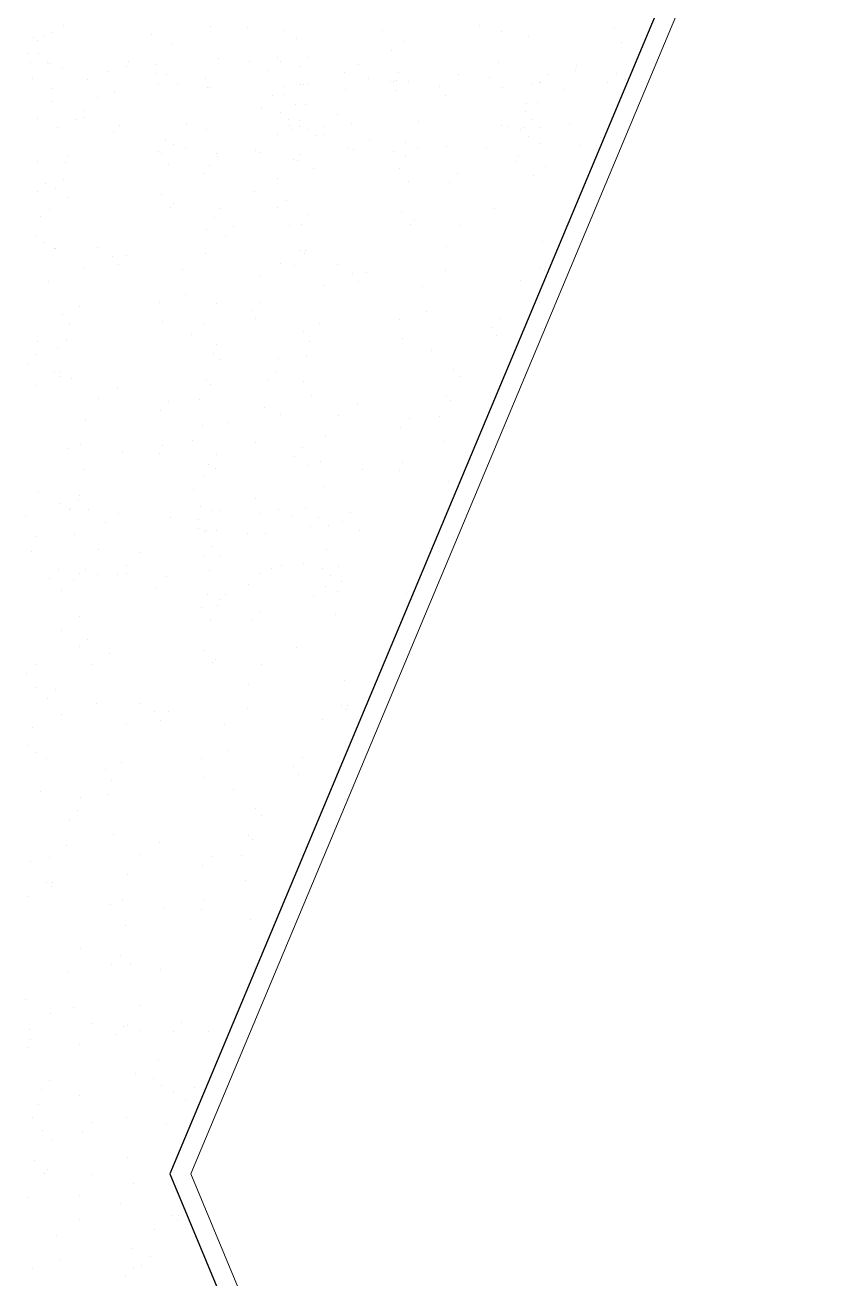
# Model space of a CAD drawing. Header units: inches. Extents: x -10188 to 9179, y -281 to 6710.
# Drawn here: x -1580.9 to -1329.5, y 2780 to 3168.3 of the extents above; entities that cross this region are included whole.
import ezdxf

# ---------------------------------------------------------------- set-up
doc = ezdxf.new("R2010")
doc.units = ezdxf.units.IN
doc.header["$MEASUREMENT"] = 0
doc.linetypes.add('HIDDEN', pattern=[0.375, 0.25, -0.125])
for name, color, linetype, lineweight in [('GUTTER', 7, 'Continuous', 15), ('ROOF LINE', 7, 'Continuous', 30), ('ROOFLINE', 7, 'HIDDEN', 30)]:
    doc.layers.add(name, color=color, linetype=linetype, lineweight=lineweight)

msp = doc.modelspace()

# ---------------------------------------------------------------- linework, layer by layer
at = {"layer": 'GUTTER'}
for p, q in [((-1329.48, 3290.02), (-1529.57, 2812.51)), ((-1529.57, 2812.51), (-1492.79, 2724.02))]:
    msp.add_line(p, q, dxfattribs=at)
at = {"layer": 'ROOF LINE'}
for p, q in [((-1335.98, 3290.03), (-1536.07, 2812.52)), ((-1536.07, 2812.52), (-1499.29, 2724.02))]:
    msp.add_line(p, q, dxfattribs=at)
at = {"layer": 'ROOFLINE', "color": 7, "linetype": 'Continuous', "lineweight": 25, "ltscale": 100}
for p, q in [((-1572.52, 3166.09), (-1572.52, 3166.09)), ((-1568.92, 3168.14), (-1568.92, 3168.14)), ((-1541.79, 3165.56), (-1541.79, 3165.56)), ((-1523.45, 3167.93), (-1523.45, 3167.93)), ((-1511.9, 3167.54), (-1511.9, 3167.54)), ((-1500.73, 3166.67), (-1500.73, 3166.67)), ((-1470.16, 3166.64), (-1470.16, 3166.64)), ((-1440.11, 3168.13), (-1440.11, 3168.13)), ((-1433.26, 3166.42), (-1433.26, 3166.42)), ((-1398.37, 3167.22), (-1398.37, 3167.22)), ((-1578.23, 3164.5), (-1578.23, 3164.5)), ((-1577.13, 3163.63), (-1577.13, 3163.63)), ((-1575.07, 3164.7), (-1575.07, 3164.7)), ((-1535.45, 3162.54), (-1535.45, 3162.54)), ((-1496.82, 3164.18), (-1496.82, 3164.18)), ((-1463.66, 3163.12), (-1463.66, 3163.12)), ((-1425.04, 3164.76), (-1425.04, 3164.76)), ((-1396.2, 3162.88), (-1396.2, 3162.88)), ((-1579.83, 3159.54), (-1579.83, 3159.54)), ((-1576.72, 3159.56), (-1576.72, 3159.56)), ((-1520.94, 3158.13), (-1520.94, 3158.13)), ((-1502.73, 3158.4), (-1502.73, 3158.4)), ((-1493.19, 3158.39), (-1493.19, 3158.39)), ((-1467.39, 3160.34), (-1467.39, 3160.34)), ((-1579.26, 3156.79), (-1579.26, 3156.79)), ((-1574.04, 3156.9), (-1574.04, 3156.9)), ((-1573.49, 3156.52), (-1573.49, 3156.52)), ((-1569.21, 3155.3), (-1569.21, 3155.3)), ((-1555.18, 3153.85), (-1555.18, 3153.85)), ((-1549.46, 3155.43), (-1549.46, 3155.43)), ((-1549.02, 3156.93), (-1549.02, 3156.93)), ((-1540.3, 3156.25), (-1540.3, 3156.25)), ((-1511.4, 3157.19), (-1511.4, 3157.19)), ((-1505.43, 3154.32), (-1505.43, 3154.32)), ((-1501.7, 3157.1), (-1501.7, 3157.1)), ((-1495.73, 3155.63), (-1495.73, 3155.63)), ((-1477.67, 3156.01), (-1477.67, 3156.01)), ((-1434.24, 3156.86), (-1434.24, 3156.86)), ((-1410.33, 3154.17), (-1410.33, 3154.17)), ((-1410.21, 3155.77), (-1410.21, 3155.77)), ((-1578.8, 3151.73), (-1578.8, 3151.73)), ((-1561.68, 3151.37), (-1561.68, 3151.37)), ((-1540.18, 3153.37), (-1540.18, 3153.37)), ((-1539.67, 3150.24), (-1539.67, 3150.24)), ((-1537.13, 3153), (-1537.13, 3153)), ((-1533.84, 3150.35), (-1533.84, 3150.35)), ((-1524.97, 3151.8), (-1524.97, 3151.8)), ((-1495.59, 3149.8), (-1495.59, 3149.8)), ((-1494.81, 3150.08), (-1494.81, 3150.08)), ((-1493.28, 3149.93), (-1493.28, 3149.93)), ((-1482.12, 3153.59), (-1482.12, 3153.59)), ((-1474.62, 3151.7), (-1474.62, 3151.7)), ((-1467.88, 3150.82), (-1467.88, 3150.82)), ((-1466.69, 3150.75), (-1466.69, 3150.75)), ((-1465.9, 3151.02), (-1465.9, 3151.02)), ((-1465.35, 3153.59), (-1465.35, 3153.59)), ((-1462.05, 3150.93), (-1462.05, 3150.93)), ((-1446.54, 3152.9), (-1446.54, 3152.9)), ((-1437, 3151.97), (-1437, 3151.97)), ((-1423.81, 3150.39), (-1423.81, 3150.39)), ((-1421.49, 3150.51), (-1421.49, 3150.51)), ((-1421.33, 3150.4), (-1421.33, 3150.4)), ((-1418.79, 3153.17), (-1418.79, 3153.17)), ((-1400.42, 3150.58), (-1400.42, 3150.58)), ((-1397.88, 3153.34), (-1397.88, 3153.34)), ((-1394.9, 3151.33), (-1394.9, 3151.33)), ((-1394.59, 3150.68), (-1394.59, 3150.68)), ((-1572.46, 3148.71), (-1572.46, 3148.71)), ((-1558.5, 3146.01), (-1558.5, 3146.01)), ((-1553.4, 3147.91), (-1553.4, 3147.91)), ((-1524.5, 3148.86), (-1524.5, 3148.86)), ((-1523.71, 3149.13), (-1523.71, 3149.13)), ((-1504.4, 3146.51), (-1504.4, 3146.51)), ((-1500.67, 3149.29), (-1500.67, 3149.29)), ((-1500.48, 3146.83), (-1500.48, 3146.83)), ((-1481.61, 3148.5), (-1481.61, 3148.5)), ((-1465.78, 3148.14), (-1465.78, 3148.14)), ((-1452.71, 3149.44), (-1452.71, 3149.44)), ((-1450.57, 3146.58), (-1450.57, 3146.58)), ((-1433.21, 3149.05), (-1433.21, 3149.05)), ((-1414.15, 3148.25), (-1414.15, 3148.25)), ((-1572.43, 3144.7), (-1572.43, 3144.7)), ((-1507.68, 3142.58), (-1507.68, 3142.58)), ((-1497.31, 3143.6), (-1497.31, 3143.6)), ((-1494.14, 3143.8), (-1494.14, 3143.8)), ((-1425.52, 3144.19), (-1425.52, 3144.19)), ((-1422.35, 3144.38), (-1422.35, 3144.38)), ((-1577.2, 3139.54), (-1577.2, 3139.54)), ((-1565.24, 3139.23), (-1565.24, 3139.23)), ((-1562.7, 3142), (-1562.7, 3142)), ((-1562.53, 3139.69), (-1562.53, 3139.69)), ((-1501.92, 3141.15), (-1501.92, 3141.15)), ((-1499.46, 3139.02), (-1499.46, 3139.02)), ((-1495.8, 3138.66), (-1495.8, 3138.66)), ((-1484.11, 3140.79), (-1484.11, 3140.79)), ((-1459.05, 3138.4), (-1459.05, 3138.4)), ((-1426.08, 3141.6), (-1426.08, 3141.6)), ((-1424.01, 3139.24), (-1424.01, 3139.24)), ((-1570.86, 3136.52), (-1570.86, 3136.52)), ((-1553.68, 3135.07), (-1553.68, 3135.07)), ((-1551.63, 3137.19), (-1551.63, 3137.19)), ((-1530.84, 3137.81), (-1530.84, 3137.81)), ((-1524.78, 3136.02), (-1524.78, 3136.02)), ((-1502.8, 3134.31), (-1502.8, 3134.31)), ((-1499.07, 3137.1), (-1499.07, 3137.1)), ((-1498.33, 3135.89), (-1498.33, 3135.89)), ((-1495.88, 3136.96), (-1495.88, 3136.96)), ((-1493.11, 3135.99), (-1493.11, 3135.99)), ((-1488.3, 3136.77), (-1488.3, 3136.77)), ((-1488.13, 3134.46), (-1488.13, 3134.46)), ((-1479.84, 3137.77), (-1479.84, 3137.77)), ((-1433.29, 3137.35), (-1433.29, 3137.35)), ((-1431.61, 3136.85), (-1431.61, 3136.85)), ((-1427.52, 3135.92), (-1427.52, 3135.92)), ((-1426.54, 3136.47), (-1426.54, 3136.47)), ((-1421.33, 3136.58), (-1421.33, 3136.58)), ((-1412.37, 3137.53), (-1412.37, 3137.53)), ((-1537.5, 3133), (-1537.5, 3133)), ((-1534.87, 3131.49), (-1534.87, 3131.49)), ((-1490.84, 3134.01), (-1490.84, 3134.01)), ((-1480.76, 3130.47), (-1480.76, 3130.47)), ((-1474.25, 3132.95), (-1474.25, 3132.95)), ((-1463.08, 3132.07), (-1463.08, 3132.07)), ((-1459.37, 3130.55), (-1459.37, 3130.55)), ((-1450.38, 3130.79), (-1450.38, 3130.79)), ((-1425.06, 3133.79), (-1425.06, 3133.79)), ((-1421.48, 3131.74), (-1421.48, 3131.74)), ((-1408.97, 3131.05), (-1408.97, 3131.05)), ((-1402.46, 3133.53), (-1402.46, 3133.53)), ((-1567.46, 3127.63), (-1567.46, 3127.63)), ((-1539.48, 3129.03), (-1539.48, 3129.03)), ((-1538.56, 3128.58), (-1538.56, 3128.58)), ((-1531.16, 3129.97), (-1531.16, 3129.97)), ((-1521.67, 3128.67), (-1521.67, 3128.67)), ((-1521.37, 3127.65), (-1521.37, 3127.65)), ((-1509.66, 3129.52), (-1509.66, 3129.52)), ((-1508.19, 3128.9), (-1508.19, 3128.9)), ((-1497.85, 3126.82), (-1497.85, 3126.82)), ((-1495.67, 3128.21), (-1495.67, 3128.21)), ((-1479.28, 3129.85), (-1479.28, 3129.85)), ((-1466.77, 3129.16), (-1466.77, 3129.16)), ((-1463.1, 3127.77), (-1463.1, 3127.77)), ((-1437.87, 3130.1), (-1437.87, 3130.1)), ((-1428.21, 3127.97), (-1428.21, 3127.97)), ((-1577.19, 3126.18), (-1577.19, 3126.18)), ((-1568.4, 3125.7), (-1568.4, 3125.7)), ((-1536.47, 3125.19), (-1536.47, 3125.19)), ((-1523.9, 3124.88), (-1523.9, 3124.88)), ((-1496.61, 3126.28), (-1496.61, 3126.28)), ((-1491.51, 3123.8), (-1491.51, 3123.8)), ((-1465.08, 3123.81), (-1465.08, 3123.81)), ((-1429.15, 3126.04), (-1429.15, 3126.04)), ((-1419.72, 3124.38), (-1419.72, 3124.38)), ((-1574.52, 3119.17), (-1574.52, 3119.17)), ((-1568.9, 3120.51), (-1568.9, 3120.51)), ((-1525.7, 3122.35), (-1525.7, 3122.35)), ((-1502.79, 3120.96), (-1502.79, 3120.96)), ((-1462.07, 3119.96), (-1462.07, 3119.96)), ((-1449.5, 3119.66), (-1449.5, 3119.66)), ((-1446.97, 3122.42), (-1446.97, 3122.42)), ((-1423.45, 3121.6), (-1423.45, 3121.6)), ((-1577.04, 3116.92), (-1577.04, 3116.92)), ((-1571.43, 3117.75), (-1571.43, 3117.75)), ((-1538.84, 3115.73), (-1538.84, 3115.73)), ((-1509.94, 3116.68), (-1509.94, 3116.68)), ((-1573.49, 3111.36), (-1573.49, 3111.36)), ((-1567.75, 3114.79), (-1567.75, 3114.79)), ((-1535.86, 3111.83), (-1535.86, 3111.83)), ((-1534.87, 3112.99), (-1534.87, 3112.99)), ((-1520.86, 3111.42), (-1520.86, 3111.42)), ((-1502.64, 3111.69), (-1502.64, 3111.69)), ((-1500.12, 3113.94), (-1500.12, 3113.94)), ((-1435.54, 3111.45), (-1435.54, 3111.45)), ((-1576.19, 3108.94), (-1576.19, 3108.94)), ((-1522.25, 3108.62), (-1522.25, 3108.62)), ((-1493.35, 3109.56), (-1493.35, 3109.56)), ((-1464.45, 3110.51), (-1464.45, 3110.51)), ((-1460.47, 3107.77), (-1460.47, 3107.77)), ((-1577.62, 3103.26), (-1577.62, 3103.26)), ((-1524.89, 3105.09), (-1524.89, 3105.09)), ((-1519.01, 3103.26), (-1519.01, 3103.26)), ((-1516.48, 3106.03), (-1516.48, 3106.03)), ((-1499.09, 3106.13), (-1499.09, 3106.13)), ((-1495.17, 3106.45), (-1495.17, 3106.45)), ((-1461.46, 3106.61), (-1461.46, 3106.61)), ((-1446.46, 3106.19), (-1446.46, 3106.19)), ((-1575.16, 3101.14), (-1575.16, 3101.14)), ((-1450.49, 3099.87), (-1450.49, 3099.87)), ((-1420.77, 3101.22), (-1420.77, 3101.22)), ((-1571.88, 3099.16), (-1571.88, 3099.16)), ((-1571.58, 3099.08), (-1571.58, 3099.08)), ((-1558.42, 3099.3), (-1558.42, 3099.3)), ((-1553.87, 3096.7), (-1553.87, 3096.7)), ((-1549.54, 3096.9), (-1549.54, 3096.9)), ((-1524.96, 3097.64), (-1524.96, 3097.64)), ((-1496.06, 3098.59), (-1496.06, 3098.59)), ((-1494.52, 3097.49), (-1494.52, 3097.49)), ((-1494.14, 3098.64), (-1494.14, 3098.64)), ((-1562.45, 3092.98), (-1562.45, 3092.98)), ((-1552.07, 3094.14), (-1552.07, 3094.14)), ((-1532.18, 3092.62), (-1532.18, 3092.62)), ((-1501.83, 3094.43), (-1501.83, 3094.43)), ((-1497.48, 3093.94), (-1497.48, 3093.94)), ((-1484.02, 3094.08), (-1484.02, 3094.08)), ((-1475.14, 3091.68), (-1475.14, 3091.68)), ((-1450.57, 3092.42), (-1450.57, 3092.42)), ((-1421.66, 3093.36), (-1421.66, 3093.36)), ((-1420.12, 3092.26), (-1420.12, 3092.26)), ((-1419.74, 3093.42), (-1419.74, 3093.42)), ((-1573.55, 3088.94), (-1573.55, 3088.94)), ((-1508.37, 3090.53), (-1508.37, 3090.53)), ((-1488.05, 3087.75), (-1488.05, 3087.75)), ((-1479.47, 3091.47), (-1479.47, 3091.47)), ((-1477.67, 3088.91), (-1477.67, 3088.91)), ((-1427.43, 3089.21), (-1427.43, 3089.21)), ((-1531.16, 3084.81), (-1531.16, 3084.81)), ((-1457.78, 3087.39), (-1457.78, 3087.39)), ((-1564.03, 3081.09), (-1564.03, 3081.09)), ((-1539.39, 3082.32), (-1539.39, 3082.32)), ((-1521.58, 3081.96), (-1521.58, 3081.96)), ((-1508.2, 3082.56), (-1508.2, 3082.56)), ((-1569.2, 3078.79), (-1569.2, 3078.79)), ((-1538.34, 3076.47), (-1538.34, 3076.47)), ((-1510.73, 3079.79), (-1510.73, 3079.79)), ((-1509.44, 3077.41), (-1509.44, 3077.41)), ((-1465, 3077.09), (-1465, 3077.09)), ((-1456.76, 3079.59), (-1456.76, 3079.59)), ((-1433.8, 3077.33), (-1433.8, 3077.33)), ((-1567.25, 3075.52), (-1567.25, 3075.52)), ((-1529.55, 3072.62), (-1529.55, 3072.62)), ((-1525.61, 3075.64), (-1525.61, 3075.64)), ((-1494.8, 3073.56), (-1494.8, 3073.56)), ((-1489.63, 3075.87), (-1489.63, 3075.87)), ((-1436.33, 3074.57), (-1436.33, 3074.57)), ((-1435.04, 3072.19), (-1435.04, 3072.19)), ((-1576.96, 3070.21), (-1576.96, 3070.21)), ((-1570.87, 3068.57), (-1570.87, 3068.57)), ((-1568.17, 3070.98), (-1568.17, 3070.98)), ((-1521.75, 3069.35), (-1521.75, 3069.35)), ((-1492.85, 3070.3), (-1492.85, 3070.3)), ((-1463.94, 3071.24), (-1463.94, 3071.24)), ((-1577.71, 3066.16), (-1577.71, 3066.16)), ((-1522.69, 3066.74), (-1522.69, 3066.74)), ((-1520.77, 3064.7), (-1520.77, 3064.7)), ((-1502.56, 3064.98), (-1502.56, 3064.98)), ((-1493.77, 3065.76), (-1493.77, 3065.76)), ((-1455.15, 3067.39), (-1455.15, 3067.39)), ((-1580.24, 3063.4), (-1580.24, 3063.4)), ((-1571.77, 3060.71), (-1571.77, 3060.71)), ((-1569.84, 3060.76), (-1569.84, 3060.76)), ((-1503.31, 3060.94), (-1503.31, 3060.94)), ((-1448.29, 3061.52), (-1448.29, 3061.52)), ((-1570.22, 3059.6), (-1570.22, 3059.6)), ((-1566.57, 3058.79), (-1566.57, 3058.79)), ((-1524.8, 3058.38), (-1524.8, 3058.38)), ((-1523.51, 3057.13), (-1523.51, 3057.13)), ((-1505.84, 3058.17), (-1505.84, 3058.17)), ((-1494.6, 3058.08), (-1494.6, 3058.08)), ((-1446.37, 3059.48), (-1446.37, 3059.48)), ((-1577.54, 3056.55), (-1577.54, 3056.55)), ((-1552.41, 3056.19), (-1552.41, 3056.19)), ((-1492.17, 3053.56), (-1492.17, 3053.56)), ((-1450.4, 3053.15), (-1450.4, 3053.15)), ((-1558.33, 3052.59), (-1558.33, 3052.59)), ((-1538.91, 3049.05), (-1538.91, 3049.05)), ((-1536.37, 3051.81), (-1536.37, 3051.81)), ((-1526.87, 3052.24), (-1526.87, 3052.24)), ((-1506.91, 3050.02), (-1506.91, 3050.02)), ((-1478.01, 3050.96), (-1478.01, 3050.96)), ((-1449.11, 3051.91), (-1449.11, 3051.91)), ((-1562.36, 3046.26), (-1562.36, 3046.26)), ((-1517.8, 3045.12), (-1517.8, 3045.12)), ((-1501.75, 3047.72), (-1501.75, 3047.72)), ((-1483.94, 3047.37), (-1483.94, 3047.37)), ((-1461.97, 3046.59), (-1461.97, 3046.59)), ((-1452.47, 3047.02), (-1452.47, 3047.02)), ((-1525.84, 3044.44), (-1525.84, 3044.44)), ((-1464.51, 3043.82), (-1464.51, 3043.82)), ((-1563.88, 3038.41), (-1563.88, 3038.41)), ((-1538.53, 3038.1), (-1538.53, 3038.1)), ((-1529.18, 3039.73), (-1529.18, 3039.73)), ((-1509.63, 3039.04), (-1509.63, 3039.04)), ((-1495.04, 3037.47), (-1495.04, 3037.47)), ((-1487.97, 3041.04), (-1487.97, 3041.04)), ((-1451.44, 3039.21), (-1451.44, 3039.21)), ((-1567.43, 3037.15), (-1567.43, 3037.15)), ((-1550.86, 3036), (-1550.86, 3036)), ((-1539.31, 3035.61), (-1539.31, 3035.61)), ((-1521.5, 3035.25), (-1521.5, 3035.25)), ((-1497.57, 3034.7), (-1497.57, 3034.7)), ((-1562.86, 3030.61), (-1562.86, 3030.61)), ((-1524.24, 3032.24), (-1524.24, 3032.24)), ((-1521.93, 3030.98), (-1521.93, 3030.98)), ((-1493.03, 3031.93), (-1493.03, 3031.93)), ((-1489.49, 3033.19), (-1489.49, 3033.19)), ((-1476.46, 3030.77), (-1476.46, 3030.77)), ((-1464.91, 3030.38), (-1464.91, 3030.38)), ((-1464.13, 3032.87), (-1464.13, 3032.87)), ((-1525.53, 3028.93), (-1525.53, 3028.93)), ((-1449.84, 3027.02), (-1449.84, 3027.02)), ((-1576.87, 3023.49), (-1576.87, 3023.49)), ((-1564.07, 3022.55), (-1564.07, 3022.55)), ((-1528.74, 3024.48), (-1528.74, 3024.48)), ((-1509.53, 3021.65), (-1509.53, 3021.65)), ((-1488.46, 3025.38), (-1488.46, 3025.38)), ((-1570.31, 3020.19), (-1570.31, 3020.19)), ((-1567.08, 3018.3), (-1567.08, 3018.3)), ((-1566.78, 3018.46), (-1566.78, 3018.46)), ((-1564.54, 3021.07), (-1564.54, 3021.07)), ((-1561.25, 3018.41), (-1561.25, 3018.41)), ((-1526.5, 3019.36), (-1526.5, 3019.36)), ((-1523, 3017.87), (-1523, 3017.87)), ((-1520.69, 3017.99), (-1520.69, 3017.99)), ((-1502.47, 3018.27), (-1502.47, 3018.27)), ((-1494.1, 3018.81), (-1494.1, 3018.81)), ((-1580.81, 3015.98), (-1580.81, 3015.98)), ((-1556.15, 3014.22), (-1556.15, 3014.22)), ((-1551.91, 3016.92), (-1551.91, 3016.92)), ((-1535.97, 3015.85), (-1535.97, 3015.85)), ((-1527.25, 3015.17), (-1527.25, 3015.17)), ((-1507.89, 3017.05), (-1507.89, 3017.05)), ((-1498.35, 3016.11), (-1498.35, 3016.11)), ((-1490.15, 3015.84), (-1490.15, 3015.84)), ((-1482.67, 3014.55), (-1482.67, 3014.55)), ((-1480.14, 3017.31), (-1480.14, 3017.31)), ((-1565.75, 3010.65), (-1565.75, 3010.65)), ((-1527.13, 3012.29), (-1527.13, 3012.29)), ((-1525.47, 3011.55), (-1525.47, 3011.55)), ((-1524.72, 3011.67), (-1524.72, 3011.67)), ((-1521.55, 3011.87), (-1521.55, 3011.87)), ((-1511.92, 3010.72), (-1511.92, 3010.72)), ((-1506.41, 3010.75), (-1506.41, 3010.75)), ((-1492.68, 3013.08), (-1492.68, 3013.08)), ((-1486.85, 3013.19), (-1486.85, 3013.19)), ((-1477.51, 3011.7), (-1477.51, 3011.7)), ((-1577.45, 3009.84), (-1577.45, 3009.84)), ((-1523.21, 3006.72), (-1523.21, 3006.72)), ((-1579.04, 3005.25), (-1579.04, 3005.25)), ((-1558.25, 3005.88), (-1558.25, 3005.88)), ((-1545.45, 3004.93), (-1545.45, 3004.93)), ((-1525.74, 3003.96), (-1525.74, 3003.96)), ((-1520.52, 3004.06), (-1520.52, 3004.06)), ((-1487.43, 3005.75), (-1487.43, 3005.75)), ((-1570.74, 2999.58), (-1570.74, 2999.58)), ((-1564.15, 2998.46), (-1564.15, 2998.46)), ((-1562.28, 2999.55), (-1562.28, 2999.55)), ((-1549.65, 3000.92), (-1549.65, 3000.92)), ((-1549.48, 2998.61), (-1549.48, 2998.61)), ((-1523.87, 2999.36), (-1523.87, 2999.36)), ((-1508.17, 2998.53), (-1508.17, 2998.53)), ((-1504.64, 3000.03), (-1504.64, 3000.03)), ((-1501.66, 3001.01), (-1501.66, 3001.01)), ((-1494.63, 3001.5), (-1494.63, 3001.5)), ((-1488.87, 3000.07), (-1488.87, 3000.07)), ((-1483.85, 3000.65), (-1483.85, 3000.65)), ((-1573.27, 2996.82), (-1573.27, 2996.82)), ((-1565.97, 2996.64), (-1565.97, 2996.64)), ((-1558.57, 2998.04), (-1558.57, 2998.04)), ((-1552.18, 2998.15), (-1552.18, 2998.15)), ((-1537.07, 2997.58), (-1537.07, 2997.58)), ((-1511.73, 2994.94), (-1511.73, 2994.94)), ((-1486.4, 2997.94), (-1486.4, 2997.94)), ((-1482.83, 2995.88), (-1482.83, 2995.88)), ((-1569.53, 2993.05), (-1569.53, 2993.05)), ((-1540.63, 2993.99), (-1540.63, 2993.99)), ((-1524.45, 2991.92), (-1524.45, 2991.92)), ((-1518.92, 2991.86), (-1518.92, 2991.86)), ((-1491.57, 2991.41), (-1491.57, 2991.41)), ((-1487.88, 2994.33), (-1487.88, 2994.33)), ((-1484.17, 2992.81), (-1484.17, 2992.81)), ((-1462.67, 2992.36), (-1462.67, 2992.36)), ((-1526.43, 2987.95), (-1526.43, 2987.95)), ((-1521.41, 2988.54), (-1521.41, 2988.54)), ((-1520.47, 2990.47), (-1520.47, 2990.47)), ((-1564.14, 2985.1), (-1564.14, 2985.1)), ((-1523.42, 2984.11), (-1523.42, 2984.11)), ((-1510.85, 2983.8), (-1510.85, 2983.8)), ((-1508.31, 2986.57), (-1508.31, 2986.57)), ((-1484.8, 2985.74), (-1484.8, 2985.74)), ((-1569.81, 2980.93), (-1569.81, 2980.93)), ((-1563.99, 2975.84), (-1563.99, 2975.84)), ((-1561.46, 2978.09), (-1561.46, 2978.09)), ((-1496.89, 2975.6), (-1496.89, 2975.6)), ((-1554.69, 2973.71), (-1554.69, 2973.71)), ((-1525.79, 2974.65), (-1525.79, 2974.65)), ((-1521.81, 2971.91), (-1521.81, 2971.91)), ((-1580.36, 2967.41), (-1580.36, 2967.41)), ((-1577.82, 2970.17), (-1577.82, 2970.17)), ((-1560.44, 2970.28), (-1560.44, 2970.28)), ((-1522.8, 2970.75), (-1522.8, 2970.75)), ((-1507.81, 2970.34), (-1507.81, 2970.34)), ((-1511.84, 2964.01), (-1511.84, 2964.01)), ((-1482.12, 2965.37), (-1482.12, 2965.37)), ((-1577.37, 2963.13), (-1577.37, 2963.13)), ((-1574.04, 2959.68), (-1574.04, 2959.68)), ((-1571.51, 2962.45), (-1571.51, 2962.45)), ((-1558.83, 2958.08), (-1558.83, 2958.08)), ((-1545.37, 2958.22), (-1545.37, 2958.22)), ((-1540.81, 2955.62), (-1540.81, 2955.62)), ((-1536.48, 2955.82), (-1536.48, 2955.82)), ((-1511.91, 2956.56), (-1511.91, 2956.56)), ((-1483.01, 2957.51), (-1483.01, 2957.51)), ((-1481.47, 2956.41), (-1481.47, 2956.41)), ((-1481.09, 2957.56), (-1481.09, 2957.56)), ((-1569.72, 2954.67), (-1569.72, 2954.67)), ((-1549.4, 2951.9), (-1549.4, 2951.9)), ((-1539.02, 2953.06), (-1539.02, 2953.06)), ((-1488.78, 2953.35), (-1488.78, 2953.35)), ((-1578.8, 2950.88), (-1578.8, 2950.88)), ((-1519.13, 2951.54), (-1519.13, 2951.54)), ((-1580.23, 2945.2), (-1580.23, 2945.2)), ((-1577.77, 2943.07), (-1577.77, 2943.07)), ((-1574.19, 2941.02), (-1574.19, 2941.02)), ((-1526.34, 2941.24), (-1526.34, 2941.24)), ((-1518.1, 2943.73), (-1518.1, 2943.73)), ((-1495.15, 2941.48), (-1495.15, 2941.48)), ((-1556.15, 2937.71), (-1556.15, 2937.71)), ((-1550.98, 2940.01), (-1550.98, 2940.01)), ((-1497.68, 2938.71), (-1497.68, 2938.71)), ((-1496.39, 2936.33), (-1496.39, 2936.33)), ((-1554.19, 2934.44), (-1554.19, 2934.44)), ((-1525.29, 2935.39), (-1525.29, 2935.39)), ((-1576.16, 2930.88), (-1576.16, 2930.88)), ((-1563.9, 2929.13), (-1563.9, 2929.13)), ((-1555.12, 2929.9), (-1555.12, 2929.9)), ((-1516.5, 2931.54), (-1516.5, 2931.54)), ((-1564.66, 2925.08), (-1564.66, 2925.08)), ((-1509.64, 2925.66), (-1509.64, 2925.66)), ((-1567.19, 2922.32), (-1567.19, 2922.32)), ((-1507.72, 2923.62), (-1507.72, 2923.62)), ((-1553.51, 2917.71), (-1553.51, 2917.71)), ((-1511.75, 2917.3), (-1511.75, 2917.3)), ((-1568.26, 2914.16), (-1568.26, 2914.16)), ((-1539.36, 2915.11), (-1539.36, 2915.11)), ((-1510.45, 2916.05), (-1510.45, 2916.05)), ((-1579.15, 2909.27), (-1579.15, 2909.27)), ((-1573.48, 2910.5), (-1573.48, 2910.5)), ((-1545.28, 2911.51), (-1545.28, 2911.51)), ((-1523.32, 2910.73), (-1523.32, 2910.73)), ((-1513.82, 2911.16), (-1513.82, 2911.16)), ((-1549.31, 2905.18), (-1549.31, 2905.18)), ((-1525.85, 2907.97), (-1525.85, 2907.97)), ((-1574.38, 2902.65), (-1574.38, 2902.65)), ((-1572.83, 2901.54), (-1572.83, 2901.54)), ((-1572.45, 2902.7), (-1572.45, 2902.7)), ((-1512.79, 2903.36), (-1512.79, 2903.36)), ((-1580.15, 2898.49), (-1580.15, 2898.49)), ((-1554.38, 2896.07), (-1554.38, 2896.07)), ((-1550.83, 2897.33), (-1550.83, 2897.33)), ((-1537.81, 2894.92), (-1537.81, 2894.92)), ((-1526.26, 2894.53), (-1526.26, 2894.53)), ((-1525.48, 2897.02), (-1525.48, 2897.02)), ((-1511.18, 2891.16), (-1511.18, 2891.16)), ((-1549.8, 2889.53), (-1549.8, 2889.53)), ((-1563.82, 2882.41), (-1563.82, 2882.41)), ((-1551.49, 2879.99), (-1551.49, 2879.99)), ((-1567.76, 2874.9), (-1567.76, 2874.9)), ((-1554.03, 2877.22), (-1554.03, 2877.22)), ((-1548.2, 2877.33), (-1548.2, 2877.33)), ((-1538.85, 2875.84), (-1538.85, 2875.84)), ((-1509.95, 2876.79), (-1509.95, 2876.79)), ((-1511.67, 2870.59), (-1511.67, 2870.59)), ((-1580.95, 2866.42), (-1580.95, 2866.42)), ((-1565.98, 2864.17), (-1565.98, 2864.17)), ((-1545.2, 2864.8), (-1545.2, 2864.8)), ((-1572.92, 2862.13), (-1572.92, 2862.13)), ((-1560.1, 2858.99), (-1560.1, 2858.99)), ((-1532.35, 2859.25), (-1532.35, 2859.25)), ((-1579.46, 2857.1), (-1579.46, 2857.1)), ((-1552.92, 2855.56), (-1552.92, 2855.56)), ((-1550.56, 2858.05), (-1550.56, 2858.05)), ((-1549.23, 2858.47), (-1549.23, 2858.47)), ((-1545.52, 2856.96), (-1545.52, 2856.96)), ((-1534.88, 2856.49), (-1534.88, 2856.49)), ((-1524.02, 2856.5), (-1524.02, 2856.5)), ((-1580.06, 2851.78), (-1580.06, 2851.78)), ((-1579.34, 2854.23), (-1579.34, 2854.23)), ((-1564.13, 2852.66), (-1564.13, 2852.66)), ((-1539.64, 2847.68), (-1539.64, 2847.68)), ((-1546.84, 2843.44), (-1546.84, 2843.44)), ((-1573.35, 2841.52), (-1573.35, 2841.52)), ((-1541.08, 2842), (-1541.08, 2842)), ((-1538.61, 2839.88), (-1538.61, 2839.88)), ((-1528.47, 2839.24), (-1528.47, 2839.24)), ((-1575.88, 2838.76), (-1575.88, 2838.76)), ((-1563.94, 2836.87), (-1563.94, 2836.87)), ((-1535.04, 2837.82), (-1535.04, 2837.82)), ((-1576.66, 2833.85), (-1576.66, 2833.85)), ((-1531.18, 2835.15), (-1531.18, 2835.15)), ((-1578.64, 2829.89), (-1578.64, 2829.89)), ((-1560.52, 2828.51), (-1560.52, 2828.51)), ((-1549.46, 2829.96), (-1549.46, 2829.96)), ((-1537.01, 2827.68), (-1537.01, 2827.68)), ((-1575.63, 2826.05), (-1575.63, 2826.05)), ((-1563.06, 2825.74), (-1563.06, 2825.74)), ((-1530.15, 2827.34), (-1530.15, 2827.34)), ((-1572.42, 2822.87), (-1572.42, 2822.87)), ((-1578, 2816.59), (-1578, 2816.59)), ((-1549.1, 2817.54), (-1549.1, 2817.54)), ((-1575.01, 2812.69), (-1575.01, 2812.69)), ((-1574.02, 2813.85), (-1574.02, 2813.85)), ((-1560.02, 2812.27), (-1560.02, 2812.27)), ((-1528.55, 2815.15), (-1528.55, 2815.15)), ((-1547.41, 2809.51), (-1547.41, 2809.51)), ((-1533.93, 2809.73), (-1533.93, 2809.73)), ((-1579.98, 2805.07), (-1579.98, 2805.07)), ((-1564.05, 2805.95), (-1564.05, 2805.95)), ((-1534.33, 2807.31), (-1534.33, 2807.31)), ((-1551.44, 2803.18), (-1551.44, 2803.18)), ((-1564.12, 2798.5), (-1564.12, 2798.5)), ((-1535.22, 2799.45), (-1535.22, 2799.45)), ((-1533.68, 2798.35), (-1533.68, 2798.35)), ((-1533.3, 2799.5), (-1533.3, 2799.5)), ((-1571.34, 2793.48), (-1571.34, 2793.48)), ((-1540.99, 2795.29), (-1540.99, 2795.29)), ((-1548, 2789.45), (-1548, 2789.45)), ((-1570.31, 2785.67), (-1570.31, 2785.67)), ((-1542.22, 2786.86), (-1542.22, 2786.86)), ((-1578.55, 2783.18), (-1578.55, 2783.18)), ((-1547.36, 2783.42), (-1547.36, 2783.42)), ((-1544.76, 2784.09), (-1544.76, 2784.09)), ((-1549.89, 2780.65), (-1549.89, 2780.65))]:
    msp.add_line(p, q, dxfattribs=at)

doc.saveas('drawing.dxf')
